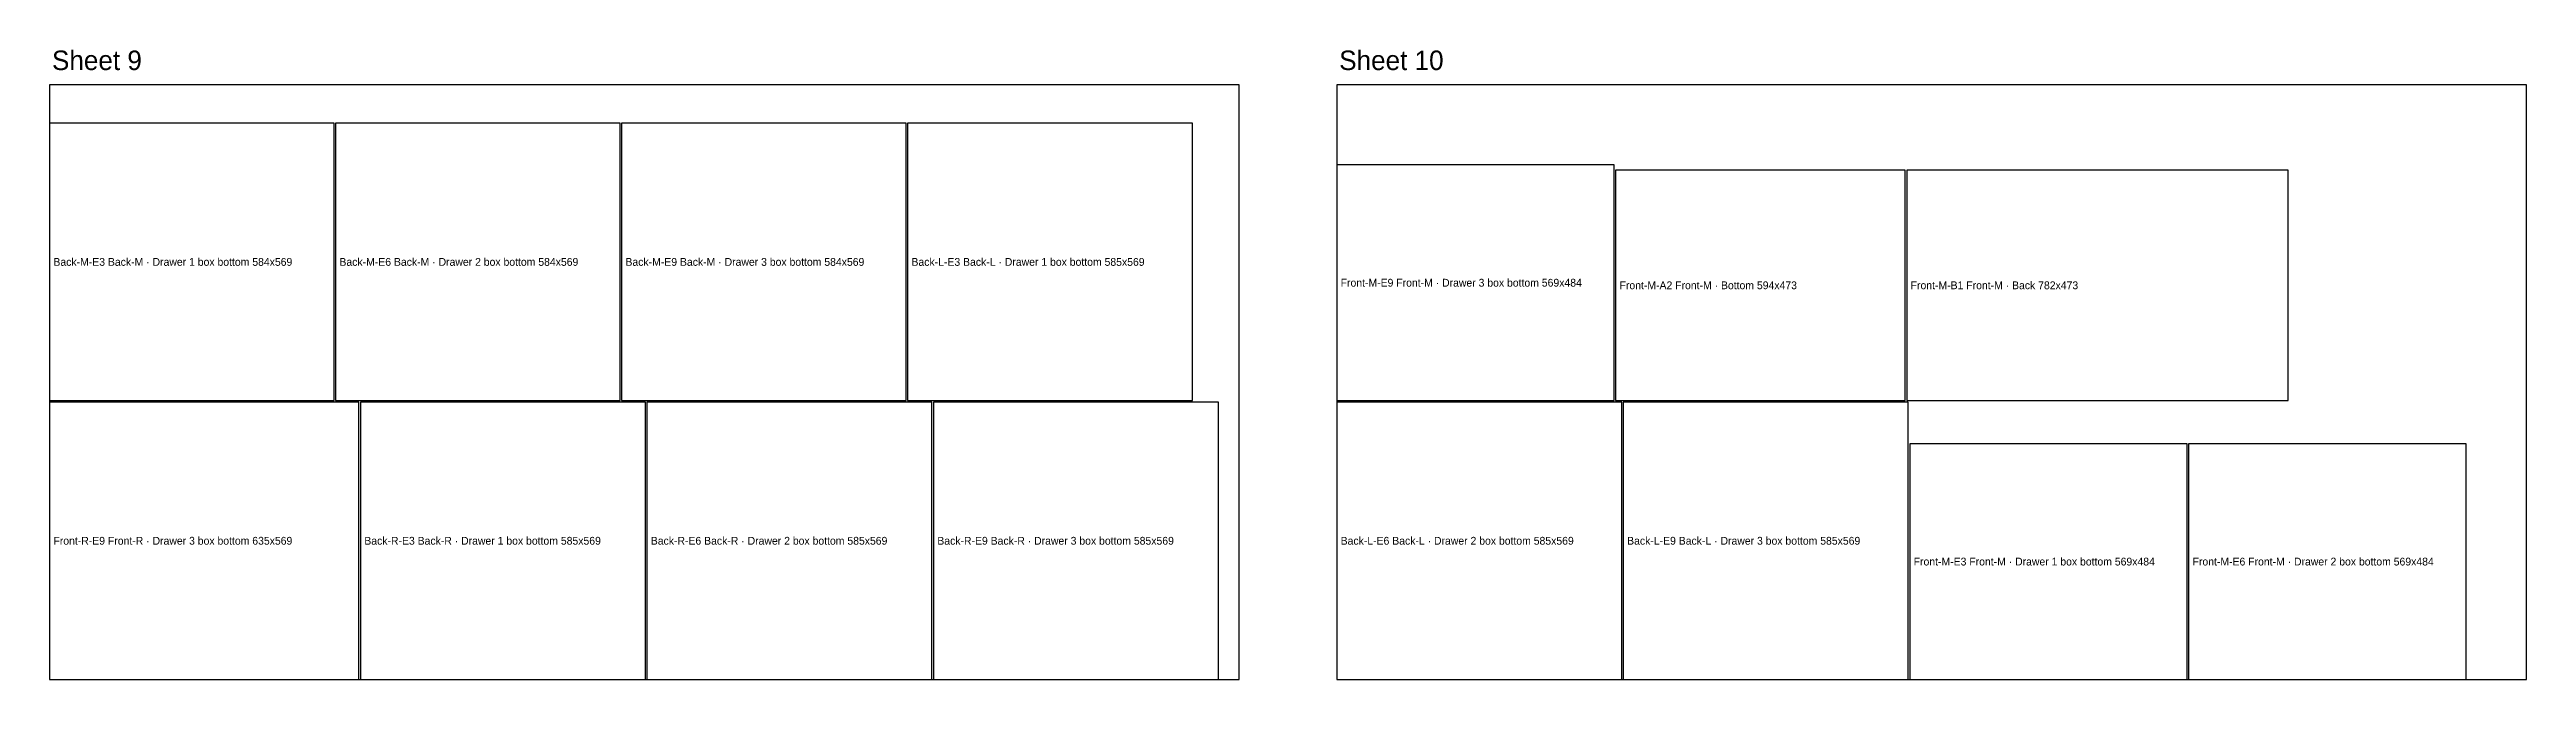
# Model space of a CAD drawing. Header units: metres. Extents: x 0 to 36760, y 0 to 1292.
# Drawn here: x 21120 to 26200, y 0 to 1292 of the extents above; entities that cross this region are included whole.
import ezdxf

# ---------------------------------------------------------------- set-up
doc = ezdxf.new("R2010")
doc.units = ezdxf.units.M
for name, color, linetype in [('LABEL', 7, 'CONTINUOUS'), ('PANEL', 7, 'CONTINUOUS'), ('SHEET', 7, 'CONTINUOUS')]:
    doc.layers.add(name, color=color, linetype=linetype)

msp = doc.modelspace()

# ---------------------------------------------------------------- linework, layer by layer
at = {"layer": 'PANEL'}
for p, q in [((21703.6, 1141), (21120, 1141)), ((21120, 1141), (21120, 572)), ((21703.6, 572), (21703.6, 1141)), ((22290.2, 1141), (21706.6, 1141)), ((21706.6, 1141), (21706.6, 572)), ((22290.2, 572), (22290.2, 1141)), ((22876.8, 1141), (22293.2, 1141)), ((22293.2, 1141), (22293.2, 572)), ((22876.8, 572), (22876.8, 1141)), ((23464.4, 1141), (22879.8, 1141)), ((22879.8, 1141), (22879.8, 572)), ((23464.4, 572), (23464.4, 1141)), ((24329, 1055.6), (23760, 1055.6)), ((23760, 1055.6), (23760, 572)), ((24329, 572), (24329, 1055.6)), ((24926, 1045), (24332, 1045)), ((24332, 1045), (24332, 572)), ((24926, 572), (24926, 1045)), ((25711, 1045), (24929, 1045)), ((24929, 1045), (24929, 572)), ((25711, 572), (25711, 1045)), ((21120, 572), (21703.6, 572)), ((21754.6, 569), (21120, 569)), ((21120, 569), (21120, 0)), ((21706.6, 572), (22290.2, 572)), ((21754.6, 0), (21754.6, 569)), ((22342.2, 569), (21757.6, 569)), ((21757.6, 569), (21757.6, 0)), ((22293.2, 572), (22876.8, 572)), ((22342.2, 0), (22342.2, 569)), ((22929.8, 569), (22345.2, 569)), ((22345.2, 569), (22345.2, 0)), ((22879.8, 572), (23464.4, 572)), ((22929.8, 0), (22929.8, 569)), ((23517.4, 569), (22932.8, 569)), ((22932.8, 569), (22932.8, 0)), ((23517.4, 0), (23517.4, 569)), ((23760, 572), (24329, 572)), ((24344.6, 569), (23760, 569)), ((23760, 569), (23760, 0)), ((24332, 572), (24926, 572)), ((24344.6, 0), (24344.6, 569)), ((24932.2, 569), (24347.6, 569)), ((24347.6, 569), (24347.6, 0)), ((24929, 572), (25711, 572)), ((24932.2, 0), (24932.2, 569)), ((25504.2, 483.6), (24935.2, 483.6)), ((24935.2, 483.6), (24935.2, 0)), ((25504.2, 0), (25504.2, 483.6)), ((26076.2, 483.6), (25507.2, 483.6)), ((25507.2, 483.6), (25507.2, 0)), ((26076.2, 0), (26076.2, 483.6)), ((21120, 0), (21754.6, 0)), ((21757.6, 0), (22342.2, 0)), ((22345.2, 0), (22929.8, 0)), ((22932.8, 0), (23517.4, 0)), ((23760, 0), (24344.6, 0)), ((24347.6, 0), (24932.2, 0)), ((24935.2, 0), (25504.2, 0)), ((25507.2, 0), (26076.2, 0))]:
    msp.add_line(p, q, dxfattribs=at)
at = {"layer": 'SHEET'}
for p, q in [((23560, 1220), (21120, 1220)), ((21120, 1220), (21120, 0)), ((23560, 0), (23560, 1220)), ((26200, 1220), (23760, 1220)), ((23760, 1220), (23760, 0)), ((26200, 0), (26200, 1220)), ((21120, 0), (23560, 0)), ((23760, 0), (26200, 0))]:
    msp.add_line(p, q, dxfattribs=at)

# ---------------------------------------------------------------- texts
at = {"layer": 'LABEL'}
for s, p in [('Back-M-E3 Back-M · Drawer 1 box bottom 584x569', (21128, 848.5)), ('Back-M-E6 Back-M · Drawer 2 box bottom 584x569', (21714.6, 848.5)), ('Back-M-E9 Back-M · Drawer 3 box bottom 584x569', (22301.2, 848.5)), ('Back-L-E3 Back-L · Drawer 1 box bottom 585x569', (22887.8, 848.5)), ('Front-M-E9 Front-M · Drawer 3 box bottom 569x484', (23768, 805.8)), ('Front-M-A2 Front-M · Bottom 594x473', (24340, 800.5)), ('Front-M-B1 Front-M · Back 782x473', (24937, 800.5)), ('Front-R-E9 Front-R · Drawer 3 box bottom 635x569', (21128, 276.5)), ('Back-R-E3 Back-R · Drawer 1 box bottom 585x569', (21765.6, 276.5)), ('Back-R-E6 Back-R · Drawer 2 box bottom 585x569', (22353.2, 276.5)), ('Back-R-E9 Back-R · Drawer 3 box bottom 585x569', (22940.8, 276.5)), ('Back-L-E6 Back-L · Drawer 2 box bottom 585x569', (23768, 276.5)), ('Back-L-E9 Back-L · Drawer 3 box bottom 585x569', (24355.6, 276.5)), ('Front-M-E3 Front-M · Drawer 1 box bottom 569x484', (24943.2, 233.8)), ('Front-M-E6 Front-M · Drawer 2 box bottom 569x484', (25515.2, 233.8))]:
    msp.add_text(s, height=16, dxfattribs=at).set_placement(p)
at = {"layer": 'SHEET'}
for s, p in [('Sheet 9', (21125, 1250)), ('Sheet 10', (23765, 1250))]:
    msp.add_text(s, height=40, dxfattribs=at).set_placement(p)

doc.saveas('drawing.dxf')
